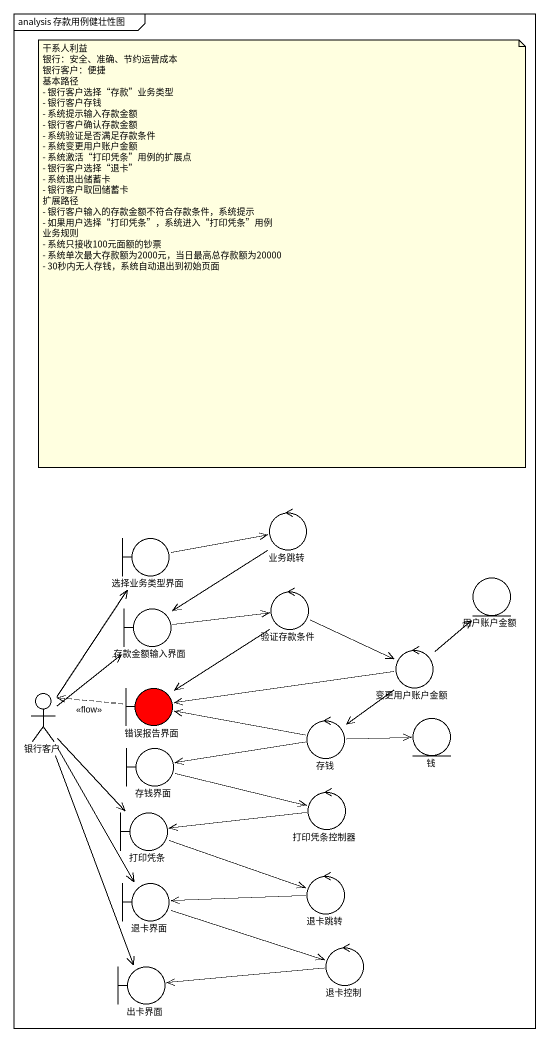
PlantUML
@startuml
mainframe analysis 存款用例健壮性图
control 业务跳转
boundary 选择业务类型界面
control 验证存款条件
entity 用户账户金额
boundary 存款金额输入界面
control 变更用户账户金额
actor 银行客户
boundary 错误报告界面 #FF0000
boundary 存钱界面
control 存钱
entity 钱
boundary 打印凭条
control 打印凭条控制器
boundary 退卡界面
control 退卡跳转
boundary 出卡界面
control 退卡控制
业务跳转 --> 存款金额输入界面
选择业务类型界面 -right-> 业务跳转
验证存款条件 -right-> 变更用户账户金额
验证存款条件 --> 错误报告界面
存款金额输入界面 -right-> 验证存款条件
变更用户账户金额 -up-> 用户账户金额
变更用户账户金额 -left-> 错误报告界面
变更用户账户金额 --> 存钱
银行客户 -up-> 选择业务类型界面
银行客户 -up-> 存款金额输入界面
银行客户 --> 打印凭条
银行客户 --> 退卡界面
银行客户 --> 出卡界面
错误报告界面 .left.> 银行客户 : <<flow>>
存钱界面 -right-> 打印凭条控制器
存钱 -left-> 错误报告界面
存钱 -left-> 存钱界面
存钱 -right-> 钱
打印凭条 -right-> 退卡跳转
打印凭条控制器 -left-> 打印凭条
退卡界面 -right-> 退卡控制
退卡跳转 -left-> 退卡界面
退卡控制 -left-> 出卡界面
note as N1
  干系人利益
  银行：安全、准确、节约运营成本
  银行客户：便捷
  基本路径
  - 银行客户选择“存款”业务类型
  - 银行客户存钱
  - 系统提示输入存款金额
  - 银行客户确认存款金额
  - 系统验证是否满足存款条件
  - 系统变更用户账户金额
  - 系统激活“打印凭条”用例的扩展点
  - 银行客户选择“退卡”
  - 系统退出储蓄卡
  - 银行客户取回储蓄卡
  扩展路径
  - 银行客户输入的存款金额不符合存款条件，系统提示
  - 如果用户选择“打印凭条”，系统进入“打印凭条”用例
  业务规则
  - 系统只接收100元面额的钞票
  - 系统单次最大存款额为2000元，当日最高总存款额为20000
  - 30秒内无人存钱，系统自动退出到初始页面
end note
@enduml
